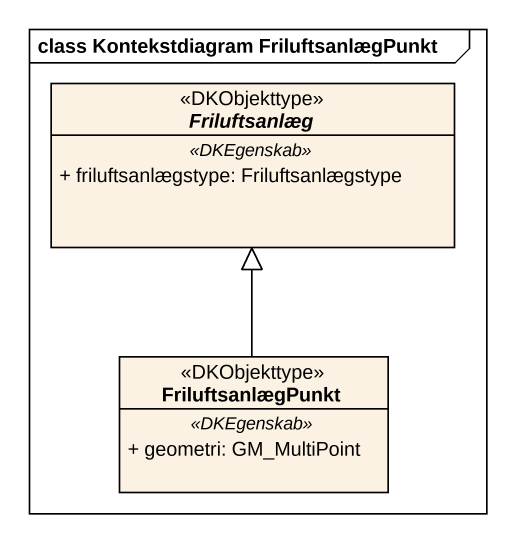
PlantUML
@startuml
mainframe class Kontekstdiagram FriluftsanlægPunkt
hide circle
hide empty members
skinparam classAttributeIconSize 0
abstract class Friluftsanlæg <<DKObjekttype>> {
  .. <<DKEgenskab>> ..
  + friluftsanlægstype: Friluftsanlægstype
}
class FriluftsanlægPunkt <<DKObjekttype>> {
  .. <<DKEgenskab>> ..
  + geometri: GM_MultiPoint
}
FriluftsanlægPunkt -up-|> Friluftsanlæg
@enduml
